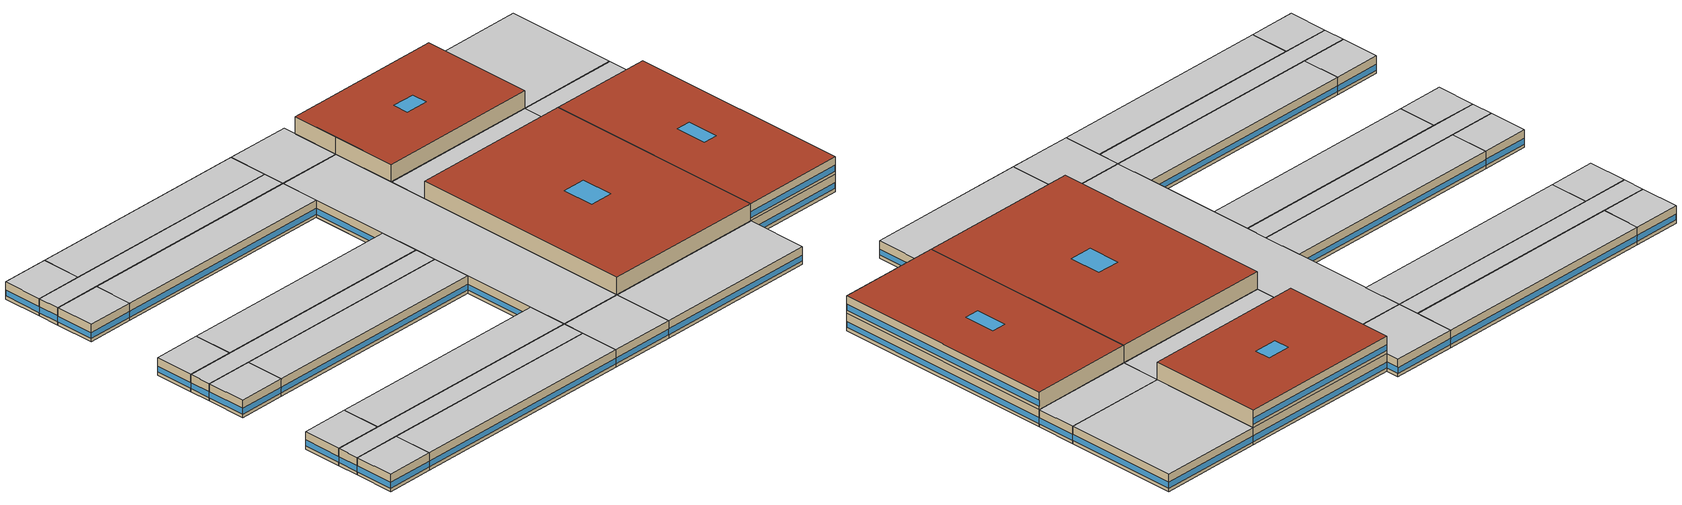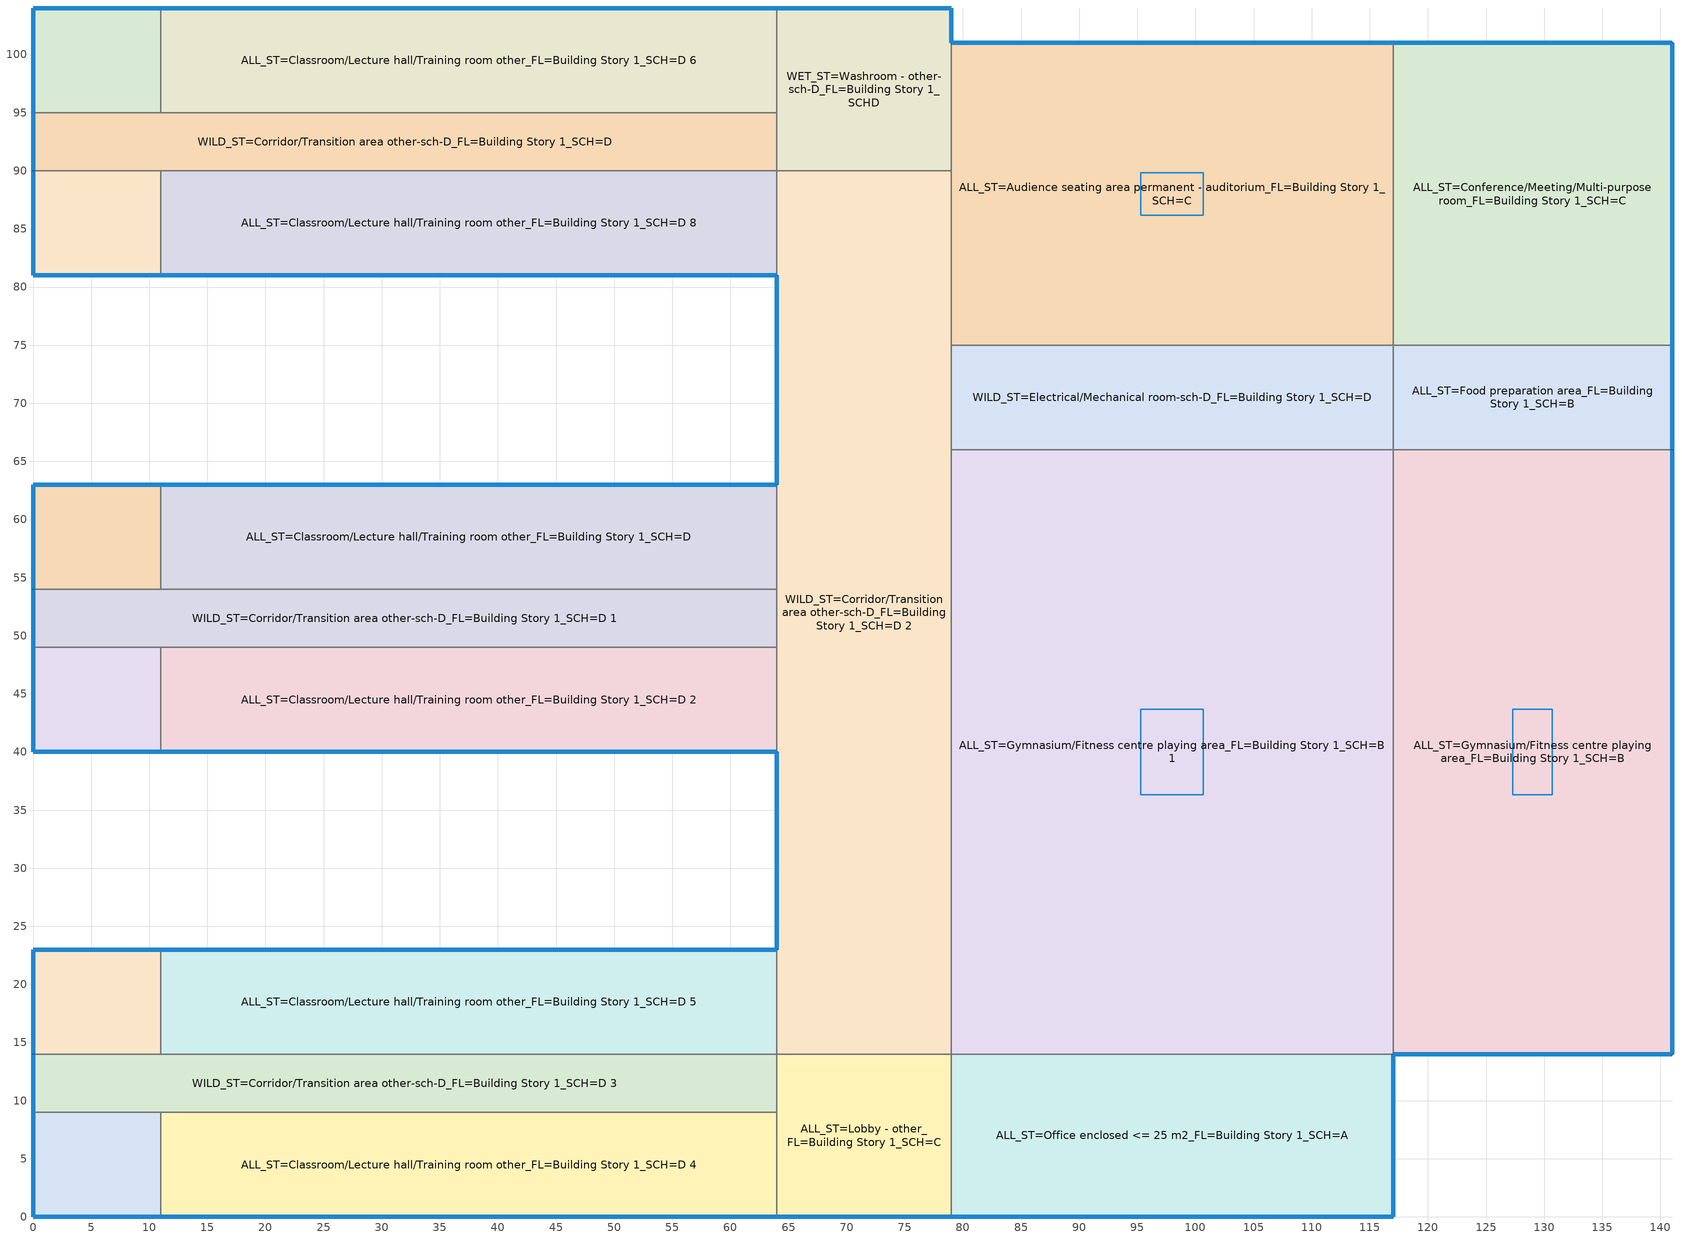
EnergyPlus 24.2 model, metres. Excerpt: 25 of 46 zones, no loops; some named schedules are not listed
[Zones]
ALL_ST=Audience seating area permanent - auditorium_FL=Building Story 1_SCH=C
 floor foundation (BTAP-Grnd-Floor-Mass:U-0.757_std): 117,101 117,75 79,75 79,101 z0
 wall outside (BTAP-Ext-Wall-Mass:U-0.29): 117,101 79,101 z0:4; 117,101 79,101 z4:8
 wall to WILD_ST=Electrical/Mechanical room-sch-D_FL=Building Story 1_SCH=D (BTAP-Int-Wall): 79,75 117,75 z0:4
 wall to ALL_ST=Conference/Meeting/Multi-purpose room_FL=Building Story 1_SCH=C (BTAP-Int-Wall): 117,75 117,101 z0:4
 wall to WILD_ST=Corridor/Transition area other-sch-D_FL=Building Story 1_SCH=D 2 (BTAP-Int-Wall): 79,90 79,75 z0:4
 wall to WET_ST=Washroom - other-sch-D_FL=Building Story 1_SCHD (BTAP-Int-Wall): 79,101 79,90 z0:4
 wall to WILD_ST=Electrical/Mechanical room-sch-D_FL=Building Story 2_SCH=D (BTAP-Int-Wall): 79,75 117,75 z4:8
 wall to ALL_ST=Library reading area_FL=Building Story 2_SCH=C (BTAP-Int-Wall): 117,75 117,101 z4:8
 wall to WILD_ST=Corridor/Transition area other-sch-D_FL=Building Story 2_SCH=D 3 (BTAP-Int-Wall): 79,90 79,75 z4:8
 wall to WET_ST=Washroom - other-sch-D_FL=Building Story 2_SCHD (BTAP-Int-Wall): 79,101 79,90 z4:8
 window (BTAP-Ext-FixedWindow:U=0.280 SHGC=0.600): 116.97,101 79.03,101 z0.76:2.1; 116.97,101 79.03,101 z4.76:6.1
 roof outside (BTAP-Ext-Roof-Metal:U-0.2): 117,75 117,101 79,101 79,75 z8
 skylight (BTAP-Ext-Skylights:U=0.241 SHGC=0.600): 100.69,86.16 100.69,89.84 95.31,89.84 95.31,86.16 z8
ALL_ST=Classroom/Lecture hall/Training room other_FL=Building Story 1_SCH=D
 floor foundation (BTAP-Grnd-Floor-Mass:U-0.757_std): 64,63 64,54 11,54 11,63 z0
 wall outside (BTAP-Ext-Wall-Mass:U-0.29): 64,63 11,63 z0:4
 wall to WILD_ST=Corridor/Transition area other-sch-D_FL=Building Story 1_SCH=D 1 (BTAP-Int-Wall): 11,54 64,54 z0:4
 wall to WILD_ST=Corridor/Transition area other-sch-D_FL=Building Story 1_SCH=D 2 (BTAP-Int-Wall): 64,54 64,63 z0:4
 wall to ALL_ST=Classroom/Lecture hall/Training room other_FL=Building Story 1_SCH=D 7 (BTAP-Int-Wall): 11,63 11,54 z0:4
 window (BTAP-Ext-FixedWindow:U=0.280 SHGC=0.600): 63.97,63 11.03,63 z0.76:2.1
 ceiling to ALL_ST=Classroom/Lecture hall/Training room other_FL=Building Story 2_SCH=D 3 (BTAP-Int-Ceiling): 64,54 64,63 11,63 11,54 z4
ALL_ST=Classroom/Lecture hall/Training room other_FL=Building Story 1_SCH=D 1
 floor foundation (BTAP-Grnd-Floor-Mass:U-0.757_std): 11,23 11,14 0,14 0,23 z0
 wall outside (BTAP-Ext-Wall-Mass:U-0.29): 11,23 0,23 0,14 z0:4
 wall to WILD_ST=Corridor/Transition area other-sch-D_FL=Building Story 1_SCH=D 3 (BTAP-Int-Wall): 0,14 11,14 z0:4
 wall to ALL_ST=Classroom/Lecture hall/Training room other_FL=Building Story 1_SCH=D 5 (BTAP-Int-Wall): 11,14 11,23 z0:4
 window (BTAP-Ext-FixedWindow:U=0.280 SHGC=0.600): 10.97,23 0.03,23 / 0,22.97 0,14.03 z0.76:2.1
 ceiling to ALL_ST=Classroom/Lecture hall/Training room other_FL=Building Story 2_SCH=D 7 (BTAP-Int-Ceiling): 11,14 11,23 0,23 0,14 z4
ALL_ST=Classroom/Lecture hall/Training room other_FL=Building Story 1_SCH=D 10
 floor foundation (BTAP-Grnd-Floor-Mass:U-0.757_std): 11,104 11,95 0,95 0,104 z0
 wall outside (BTAP-Ext-Wall-Mass:U-0.29): 11,104 0,104 0,95 z0:4
 wall to WILD_ST=Corridor/Transition area other-sch-D_FL=Building Story 1_SCH=D (BTAP-Int-Wall): 0,95 11,95 z0:4
 wall to ALL_ST=Classroom/Lecture hall/Training room other_FL=Building Story 1_SCH=D 6 (BTAP-Int-Wall): 11,95 11,104 z0:4
 window (BTAP-Ext-FixedWindow:U=0.280 SHGC=0.600): 10.97,104 0.03,104 / 0,103.97 0,95.03 z0.76:2.1
 ceiling to ALL_ST=Classroom/Lecture hall/Training room other_FL=Building Story 2_SCH=D 9 (BTAP-Int-Ceiling): 11,95 11,104 0,104 0,95 z4
ALL_ST=Classroom/Lecture hall/Training room other_FL=Building Story 1_SCH=D 11
 floor foundation (BTAP-Grnd-Floor-Mass:U-0.757_std): 11,9 11,0 0,0 0,9 z0
 wall outside (BTAP-Ext-Wall-Mass:U-0.29): 0,9 0,0 11,0 z0:4
 wall to ALL_ST=Classroom/Lecture hall/Training room other_FL=Building Story 1_SCH=D 4 (BTAP-Int-Wall): 11,0 11,9 z0:4
 wall to WILD_ST=Corridor/Transition area other-sch-D_FL=Building Story 1_SCH=D 3 (BTAP-Int-Wall): 11,9 0,9 z0:4
 window (BTAP-Ext-FixedWindow:U=0.280 SHGC=0.600): 0.03,0 10.97,0 / 0,8.97 0,0.03 z0.76:2.1
 ceiling to ALL_ST=Classroom/Lecture hall/Training room other_FL=Building Story 2_SCH=D 4 (BTAP-Int-Ceiling): 11,0 11,9 0,9 0,0 z4
ALL_ST=Classroom/Lecture hall/Training room other_FL=Building Story 1_SCH=D 2
 floor foundation (BTAP-Grnd-Floor-Mass:U-0.757_std): 64,49 64,40 11,40 11,49 z0
 wall outside (BTAP-Ext-Wall-Mass:U-0.29): 11,40 64,40 z0:4
 wall to WILD_ST=Corridor/Transition area other-sch-D_FL=Building Story 1_SCH=D 2 (BTAP-Int-Wall): 64,40 64,49 z0:4
 wall to WILD_ST=Corridor/Transition area other-sch-D_FL=Building Story 1_SCH=D 1 (BTAP-Int-Wall): 64,49 11,49 z0:4
 wall to ALL_ST=Classroom/Lecture hall/Training room other_FL=Building Story 1_SCH=D 3 (BTAP-Int-Wall): 11,49 11,40 z0:4
 window (BTAP-Ext-FixedWindow:U=0.280 SHGC=0.600): 11.03,40 63.97,40 z0.76:2.1
 ceiling to ALL_ST=Classroom/Lecture hall/Training room other_FL=Building Story 2_SCH=D 6 (BTAP-Int-Ceiling): 64,40 64,49 11,49 11,40 z4
ALL_ST=Classroom/Lecture hall/Training room other_FL=Building Story 1_SCH=D 3
 floor foundation (BTAP-Grnd-Floor-Mass:U-0.757_std): 11,49 11,40 0,40 0,49 z0
 wall outside (BTAP-Ext-Wall-Mass:U-0.29): 0,49 0,40 11,40 z0:4
 wall to WILD_ST=Corridor/Transition area other-sch-D_FL=Building Story 1_SCH=D 1 (BTAP-Int-Wall): 11,49 0,49 z0:4
 window (BTAP-Ext-FixedWindow:U=0.280 SHGC=0.600): 0.03,40 10.97,40 / 0,48.97 0,40.03 z0.76:2.1
 ceiling to ALL_ST=Classroom/Lecture hall/Training room other_FL=Building Story 2_SCH=D 2 (BTAP-Int-Ceiling): 11,40 11,49 0,49 0,40 z4
ALL_ST=Classroom/Lecture hall/Training room other_FL=Building Story 1_SCH=D 4
 floor foundation (BTAP-Grnd-Floor-Mass:U-0.757_std): 64,9 64,0 11,0 11,9 z0
 wall outside (BTAP-Ext-Wall-Mass:U-0.29): 11,0 64,0 z0:4
 wall to ALL_ST=Lobby - other_FL=Building Story 1_SCH=C (BTAP-Int-Wall): 64,0 64,9 z0:4
 wall to WILD_ST=Corridor/Transition area other-sch-D_FL=Building Story 1_SCH=D 3 (BTAP-Int-Wall): 64,9 11,9 z0:4
 window (BTAP-Ext-FixedWindow:U=0.280 SHGC=0.600): 11.03,0 63.97,0 z0.76:2.1
 ceiling to ALL_ST=Classroom/Lecture hall/Training room other_FL=Building Story 2_SCH=D (BTAP-Int-Ceiling): 64,0 64,9 11,9 11,0 z4
ALL_ST=Classroom/Lecture hall/Training room other_FL=Building Story 1_SCH=D 5
 floor foundation (BTAP-Grnd-Floor-Mass:U-0.757_std): 64,23 64,14 11,14 11,23 z0
 wall outside (BTAP-Ext-Wall-Mass:U-0.29): 64,23 11,23 z0:4
 wall to WILD_ST=Corridor/Transition area other-sch-D_FL=Building Story 1_SCH=D 3 (BTAP-Int-Wall): 11,14 64,14 z0:4
 wall to WILD_ST=Corridor/Transition area other-sch-D_FL=Building Story 1_SCH=D 2 (BTAP-Int-Wall): 64,14 64,23 z0:4
 window (BTAP-Ext-FixedWindow:U=0.280 SHGC=0.600): 63.97,23 11.03,23 z0.76:2.1
 ceiling to ALL_ST=Classroom/Lecture hall/Training room other_FL=Building Story 2_SCH=D 8 (BTAP-Int-Ceiling): 64,14 64,23 11,23 11,14 z4
ALL_ST=Classroom/Lecture hall/Training room other_FL=Building Story 1_SCH=D 6
 floor foundation (BTAP-Grnd-Floor-Mass:U-0.757_std): 64,104 64,95 11,95 11,104 z0
 wall outside (BTAP-Ext-Wall-Mass:U-0.29): 64,104 11,104 z0:4
 wall to WILD_ST=Corridor/Transition area other-sch-D_FL=Building Story 1_SCH=D (BTAP-Int-Wall): 11,95 64,95 z0:4
 wall to WET_ST=Washroom - other-sch-D_FL=Building Story 1_SCHD (BTAP-Int-Wall): 64,95 64,104 z0:4
 window (BTAP-Ext-FixedWindow:U=0.280 SHGC=0.600): 63.97,104 11.03,104 z0.76:2.1
 ceiling to ALL_ST=Classroom/Lecture hall/Training room other_FL=Building Story 2_SCH=D 11 (BTAP-Int-Ceiling): 64,95 64,104 11,104 11,95 z4
ALL_ST=Classroom/Lecture hall/Training room other_FL=Building Story 1_SCH=D 7
 floor foundation (BTAP-Grnd-Floor-Mass:U-0.757_std): 11,63 11,54 0,54 0,63 z0
 wall outside (BTAP-Ext-Wall-Mass:U-0.29): 11,63 0,63 0,54 z0:4
 wall to WILD_ST=Corridor/Transition area other-sch-D_FL=Building Story 1_SCH=D 1 (BTAP-Int-Wall): 0,54 11,54 z0:4
 window (BTAP-Ext-FixedWindow:U=0.280 SHGC=0.600): 10.97,63 0.03,63 / 0,62.97 0,54.03 z0.76:2.1
 ceiling to ALL_ST=Classroom/Lecture hall/Training room other_FL=Building Story 2_SCH=D 1 (BTAP-Int-Ceiling): 11,54 11,63 0,63 0,54 z4
ALL_ST=Classroom/Lecture hall/Training room other_FL=Building Story 1_SCH=D 8
 floor foundation (BTAP-Grnd-Floor-Mass:U-0.757_std): 64,90 64,81 11,81 11,90 z0
 wall outside (BTAP-Ext-Wall-Mass:U-0.29): 11,81 64,81 z0:4
 wall to WILD_ST=Corridor/Transition area other-sch-D_FL=Building Story 1_SCH=D 2 (BTAP-Int-Wall): 64,81 64,90 z0:4
 wall to WILD_ST=Corridor/Transition area other-sch-D_FL=Building Story 1_SCH=D (BTAP-Int-Wall): 64,90 11,90 z0:4
 wall to ALL_ST=Classroom/Lecture hall/Training room other_FL=Building Story 1_SCH=D 9 (BTAP-Int-Wall): 11,90 11,81 z0:4
 window (BTAP-Ext-FixedWindow:U=0.280 SHGC=0.600): 11.03,81 63.97,81 z0.76:2.1
 ceiling to ALL_ST=Classroom/Lecture hall/Training room other_FL=Building Story 2_SCH=D 5 (BTAP-Int-Ceiling): 64,81 64,90 11,90 11,81 z4
ALL_ST=Classroom/Lecture hall/Training room other_FL=Building Story 1_SCH=D 9
 floor foundation (BTAP-Grnd-Floor-Mass:U-0.757_std): 11,90 11,81 0,81 0,90 z0
 wall outside (BTAP-Ext-Wall-Mass:U-0.29): 0,90 0,81 11,81 z0:4
 wall to WILD_ST=Corridor/Transition area other-sch-D_FL=Building Story 1_SCH=D (BTAP-Int-Wall): 11,90 0,90 z0:4
 window (BTAP-Ext-FixedWindow:U=0.280 SHGC=0.600): 0.03,81 10.97,81 / 0,89.97 0,81.03 z0.76:2.1
 ceiling to ALL_ST=Classroom/Lecture hall/Training room other_FL=Building Story 2_SCH=D 10 (BTAP-Int-Ceiling): 11,81 11,90 0,90 0,81 z4
ALL_ST=Conference/Meeting/Multi-purpose room_FL=Building Story 1_SCH=C
 floor foundation (BTAP-Grnd-Floor-Mass:U-0.757_std): 141,101 141,75 117,75 117,101 z0
 wall outside (BTAP-Ext-Wall-Mass:U-0.29): 141,75 141,101 117,101 z0:4
 wall to ALL_ST=Food preparation area_FL=Building Story 1_SCH=B (BTAP-Int-Wall): 117,75 141,75 z0:4
 window (BTAP-Ext-FixedWindow:U=0.280 SHGC=0.600): 141,75.03 141,100.97 / 140.97,101 117.03,101 z0.76:2.1
 ceiling to ALL_ST=Library reading area_FL=Building Story 2_SCH=C (BTAP-Int-Ceiling): 141,75 141,101 117,101 117,75 z4
ALL_ST=Food preparation area_FL=Building Story 1_SCH=B
 floor foundation (BTAP-Grnd-Floor-Mass:U-0.757_std): 141,75 141,66 117,66 117,75 z0
 wall outside (BTAP-Ext-Wall-Mass:U-0.29): 141,66 141,75 z0:4
 wall to ALL_ST=Gymnasium/Fitness centre playing area_FL=Building Story 1_SCH=B (BTAP-Int-Wall): 117,66 141,66 z0:4
 wall to WILD_ST=Electrical/Mechanical room-sch-D_FL=Building Story 1_SCH=D (BTAP-Int-Wall): 117,75 117,66 z0:4
 window (BTAP-Ext-FixedWindow:U=0.280 SHGC=0.600): 141,66.03 141,74.97 z0.76:2.1
 ceiling to ALL_ST=Library reading area_FL=Building Story 2_SCH=C (BTAP-Int-Ceiling): 141,66 141,75 117,75 117,66 z4
ALL_ST=Gymnasium/Fitness centre playing area_FL=Building Story 1_SCH=B
 floor foundation (BTAP-Grnd-Floor-Mass:U-0.757_std): 141,66 141,14 117,14 117,66 z0
 wall outside (BTAP-Ext-Wall-Mass:U-0.29): 117,14 141,14 141,66 z0:4; 117,14 141,14 141,66 z4:8
 wall to ALL_ST=Gymnasium/Fitness centre playing area_FL=Building Story 1_SCH=B 1 (BTAP-Int-Wall): 117,66 117,14 z0:4; 117,66 117,14 z4:8
 wall to ALL_ST=Library reading area_FL=Building Story 2_SCH=C (BTAP-Int-Wall): 141,66 117,66 z4:8
 window (BTAP-Ext-FixedWindow:U=0.280 SHGC=0.600): 117.03,14 140.97,14 / 141,14.03 141,65.97 z0.76:2.1; 117.03,14 140.97,14 / 141,14.03 141,65.97 z4.76:6.1
 roof outside (BTAP-Ext-Roof-Metal:U-0.2): 141,14 141,66 117,66 117,14 z8
 skylight (BTAP-Ext-Skylights:U=0.241 SHGC=0.600): 130.7,36.32 130.7,43.68 127.3,43.68 127.3,36.32 z8
ALL_ST=Gymnasium/Fitness centre playing area_FL=Building Story 1_SCH=B 1
 floor foundation (BTAP-Grnd-Floor-Mass:U-0.757_std): 117,66 117,14 79,14 79,66 z0
 wall to ALL_ST=Office enclosed <= 25 m2_FL=Building Story 1_SCH=A (BTAP-Int-Wall): 79,14 117,14 z0:4
 wall to WILD_ST=Electrical/Mechanical room-sch-D_FL=Building Story 1_SCH=D (BTAP-Int-Wall): 117,66 79,66 z0:4
 wall to WILD_ST=Corridor/Transition area other-sch-D_FL=Building Story 1_SCH=D 2 (BTAP-Int-Wall): 79,66 79,14 z0:4
 wall to ALL_ST=Office enclosed <= 25 m2_FL=Building Story 2_SCH=A (BTAP-Int-Wall): 79,14 117,14 z4:8
 wall to WILD_ST=Electrical/Mechanical room-sch-D_FL=Building Story 2_SCH=D (BTAP-Int-Wall): 117,66 79,66 z4:8
 wall to WILD_ST=Corridor/Transition area other-sch-D_FL=Building Story 2_SCH=D 3 (BTAP-Int-Wall): 79,66 79,14 z4:8
 roof outside (BTAP-Ext-Roof-Metal:U-0.2): 117,14 117,66 79,66 79,14 z8
 skylight (BTAP-Ext-Skylights:U=0.241 SHGC=0.600): 100.69,36.32 100.69,43.68 95.31,43.68 95.31,36.32 z8
ALL_ST=Lobby - other_FL=Building Story 1_SCH=C
 floor foundation (BTAP-Grnd-Floor-Mass:U-0.757_std): 79,14 79,0 64,0 64,14 z0
 wall outside (BTAP-Ext-Wall-Mass:U-0.29): 64,0 79,0 z0:4
 wall to ALL_ST=Office enclosed <= 25 m2_FL=Building Story 1_SCH=A (BTAP-Int-Wall): 79,0 79,14 z0:4
 wall to WILD_ST=Corridor/Transition area other-sch-D_FL=Building Story 1_SCH=D 2 (BTAP-Int-Wall): 79,14 64,14 z0:4
 wall to WILD_ST=Corridor/Transition area other-sch-D_FL=Building Story 1_SCH=D 3 (BTAP-Int-Wall): 64,14 64,9 z0:4
 window (BTAP-Ext-FixedWindow:U=0.280 SHGC=0.600): 64.03,0 78.97,0 z0.76:2.1
 ceiling to ALL_ST=Lobby - other_FL=Building Story 2_SCH=C (BTAP-Int-Ceiling): 79,0 79,14 64,14 64,0 z4
ALL_ST=Office enclosed <= 25 m2_FL=Building Story 1_SCH=A
 floor foundation (BTAP-Grnd-Floor-Mass:U-0.757_std): 117,14 117,0 79,0 79,14 z0
 wall outside (BTAP-Ext-Wall-Mass:U-0.29): 79,0 117,0 117,14 z0:4
 window (BTAP-Ext-FixedWindow:U=0.280 SHGC=0.600): 79.03,0 116.97,0 / 117,0.03 117,13.97 z0.76:2.1
 ceiling to ALL_ST=Office enclosed <= 25 m2_FL=Building Story 2_SCH=A (BTAP-Int-Ceiling): 117,0 117,14 79,14 79,0 z4
WET_ST=Washroom - other-sch-D_FL=Building Story 1_SCHD
 floor foundation (BTAP-Grnd-Floor-Mass:U-0.757_std): 79,104 79,90 64,90 64,104 z0
 wall outside (BTAP-Ext-Wall-Mass:U-0.29): 79,101 79,104 64,104 z0:4
 wall to WILD_ST=Corridor/Transition area other-sch-D_FL=Building Story 1_SCH=D 2 (BTAP-Int-Wall): 64,90 79,90 z0:4
 wall to WILD_ST=Corridor/Transition area other-sch-D_FL=Building Story 1_SCH=D (BTAP-Int-Wall): 64,95 64,90 z0:4
 window (BTAP-Ext-FixedWindow:U=0.280 SHGC=0.600): 79,101.03 79,103.97 z0.76:2.12; 78.97,104 64.03,104 z0.76:2.1
 ceiling to WET_ST=Washroom - other-sch-D_FL=Building Story 2_SCHD (BTAP-Int-Ceiling): 79,90 79,104 64,104 64,90 z4
WILD_ST=Corridor/Transition area other-sch-D_FL=Building Story 1_SCH=D
 floor foundation (BTAP-Grnd-Floor-Mass:U-0.757_std): 64,95 64,90 0,90 0,95 z0
 wall outside (BTAP-Ext-Wall-Mass:U-0.29): 0,95 0,90 z0:4
 window (BTAP-Ext-FixedWindow:U=0.280 SHGC=0.600): 0,94.97 0,90.03 z0.76:2.11
 ceiling to WILD_ST=Corridor/Transition area other-sch-D_FL=Building Story 2_SCH=D 1 (BTAP-Int-Ceiling): 64,90 64,95 0,95 0,90 z4
WILD_ST=Corridor/Transition area other-sch-D_FL=Building Story 1_SCH=D 1
 floor foundation (BTAP-Grnd-Floor-Mass:U-0.757_std): 64,54 64,49 0,49 0,54 z0
 wall outside (BTAP-Ext-Wall-Mass:U-0.29): 0,54 0,49 z0:4
 wall to WILD_ST=Corridor/Transition area other-sch-D_FL=Building Story 1_SCH=D 2 (BTAP-Int-Wall): 64,49 64,54 z0:4
 window (BTAP-Ext-FixedWindow:U=0.280 SHGC=0.600): 0,53.97 0,49.03 z0.76:2.11
 ceiling to WILD_ST=Corridor/Transition area other-sch-D_FL=Building Story 2_SCH=D 2 (BTAP-Int-Ceiling): 64,49 64,54 0,54 0,49 z4
WILD_ST=Corridor/Transition area other-sch-D_FL=Building Story 1_SCH=D 2
 floor foundation (BTAP-Grnd-Floor-Mass:U-0.757_std): 79,90 79,14 64,14 64,90 z0
 wall outside (BTAP-Ext-Wall-Mass:U-0.29): 64,40 64,23 / 64,81 64,63 z0:4
 wall to WILD_ST=Electrical/Mechanical room-sch-D_FL=Building Story 1_SCH=D (BTAP-Int-Wall): 79,66 79,75 z0:4
 window (BTAP-Ext-FixedWindow:U=0.280 SHGC=0.600): 64,39.97 64,23.03 / 64,80.97 64,63.03 z0.76:2.1
 ceiling to WILD_ST=Corridor/Transition area other-sch-D_FL=Building Story 2_SCH=D 3 (BTAP-Int-Ceiling): 79,14 79,90 64,90 64,14 z4
WILD_ST=Corridor/Transition area other-sch-D_FL=Building Story 1_SCH=D 3
 floor foundation (BTAP-Grnd-Floor-Mass:U-0.757_std): 64,14 64,9 0,9 0,14 z0
 wall outside (BTAP-Ext-Wall-Mass:U-0.29): 0,14 0,9 z0:4
 window (BTAP-Ext-FixedWindow:U=0.280 SHGC=0.600): 0,13.97 0,9.03 z0.76:2.11
 ceiling to WILD_ST=Corridor/Transition area other-sch-D_FL=Building Story 2_SCH=D (BTAP-Int-Ceiling): 64,9 64,14 0,14 0,9 z4
WILD_ST=Electrical/Mechanical room-sch-D_FL=Building Story 1_SCH=D
 floor foundation (BTAP-Grnd-Floor-Mass:U-0.757_std): 117,75 117,66 79,66 79,75 z0
 ceiling to WILD_ST=Electrical/Mechanical room-sch-D_FL=Building Story 2_SCH=D (BTAP-Int-Ceiling): 117,66 117,75 79,75 79,66 z4
[Building]
SecondarySchool: North Axis {deg}=0; Terrain=City; Loads Convergence Tolerance Value {W}=0.04; Temperature Convergence Tolerance Value {deltaC}=0.2; Solar Distribution=FullInteriorAndExterior; Maximum Number of Warmup Days=25; Minimum Number of Warmup Days=6
[Site:Location]
Calgary Intl AP_AB_CAN: Latitude {deg}=51.114; Longitude {deg}=-114.02; Time Zone {hr}=-7; Elevation {m}=1084.1
[Site:GroundTemperature:BuildingSurface]
19.527, 19.502, 19.536, 19.598, 20.002, 21.64, 22.225, 22.375, 21.449, 20.121, 19.802, 19.633
[Site:GroundTemperature:Deep]
1.8, 0, -0.3, 0.2, 2.8, 5.6, 8.1, 9.9, 10.3, 9.3, 7.1, 4.4
[Site:GroundTemperature:FCfactorMethod]
January Ground Temperature {C}=5.5; February Ground Temperature {C}=-2; March Ground Temperature {C}=-4.4; April Ground Temperature {C}=-6.3; May Ground Temperature {C}=-6.3; June Ground Temperature {C}=-0.3; July Ground Temperature {C}=4.7; August Ground Temperature {C}=10.2; September Ground Temperature {C}=13.8; October Ground Temperature {C}=17; November Ground Temperature {C}=16.6; December Ground Temperature {C}=11.5
[Site:GroundTemperature:Shallow]
-4.6, -5.5, -3.9, -1.2, 5.6, 10.9, 14.5, 15.6, 13.7, 9.6, 4.1, -1
[Site:WaterMainsTemperature]
Calculation Method=Correlation; Annual Average Outdoor Air Temperature {C}=5; Maximum Difference In Monthly Average Outdoor Air Temperatures {deltaC}=23.3
[SizingPeriod:DesignDay] Day of Month=21; Dry-Bulb Temperature Range Modifier Type=DefaultMultipliers; Humidity Condition Type=Wetbulb; Barometric Pressure {Pa}=88961; Rain Indicator=No; Snow Indicator=No; Daylight Saving Time Indicator=No; Begin Environment Reset Mode=FullResetAtBeginEnvironment
Name | Month | Day Type | Maximum Dry-Bulb Temperature {C} | Daily Dry-Bulb Temperature Range {deltaC} | Wetbulb or DewPoint at Maximum Dry-Bulb {C} | Wind Speed {m/s} | Wind Direction {deg} | Solar Model Indicator | ASHRAE Clear Sky Optical Depth for Beam Irradiance (taub) | ASHRAE Clear Sky Optical Depth for Diffuse Irradiance (taud) | Sky Clearness
Calgary Intl AP Ann Clg .4% Condns DB=>MWB | 7 | SummerDesignDay | 28.5 | 12.1 | 16.1 | 4.5 | 160 | ASHRAETau | 0.339 | 2.421
Calgary Intl AP Ann Clg .4% Condns WB=>MDB | 7 | SummerDesignDay | 25.3 | 12.1 | 17.8 | 4.5 | 160 | ASHRAETau | 0.339 | 2.421
Calgary Intl AP Ann Htg 99.6% Condns DB | 1 | WinterDesignDay | -28.5 | 0 | -28.5 | 2.9 | 200 | ASHRAEClearSky |  |  | 0
[Material] Thermal Absorptance=0.9
Name | Roughness | Thickness {m} | Conductivity {W/m-K} | Density {kg/m3} | Specific Heat {J/kg-K} | Solar Absorptance | Visible Absorptance
1/2IN Gypsum 1 | Smooth | 0.0127 | 0.16 | 784.9 | 830 | 0.4 | 0.4
100mm Normalweight concrete floor 1 | MediumSmooth | 0.1016 | 2.31 | 2322 | 832 | 0.7 | 0.7
1IN Stucco 1 | Smooth | 0.0253 | 0.6918 | 1858 | 837 | 0.7 | 0.92
6 in. Normalweight Concrete Floor 1 | MediumRough | 0.1524 | 2.31 | 2322 | 832 | 0.7 | 0.7
8IN CONCRETE HW RefBldg 1 | Rough | 0.2032 | 1.311 | 2240 | 836.8 | 0.7 | 0.7
Expanded Polystyrene | MediumSmooth | 0.0363959 | 0.029 | 29 | 1210 | 0.7 | 0.7
G01 13mm gypsum board 1 | Smooth | 0.0127 | 0.16 | 800 | 1090 | 0.7 | 0.5
Metal Roof Surface 1 | Smooth | 0.0008 | 45.28 | 7824 | 500 | 0.7 | 0.7
[Material:NoMass] Roughness=Smooth; Thermal Absorptance=0.9; Solar Absorptance=0.7
Name | Thermal Resistance {m2-K/W} | Visible Absorptance
Typical Carpet Pad | 0.21648 | 0.8
Typical Insulation 2 | 3.17733 | 0.7
Typical Insulation 3 | 4.99998 | 0.7
[WindowMaterial:SimpleGlazingSystem] Solar Heat Gain Coefficient=0.6; Visible Transmittance=0.21
Name | U-Factor {W/m2-K}
SimpleGlazing:U=0.241 SHGC=0.600 | 2.41
SimpleGlazing:U=0.280 SHGC=0.600 | 2.8
[Construction]
BTAP-Ext-FixedWindow:U=0.280 SHGC=0.600: SimpleGlazing:U=0.280 SHGC=0.600
BTAP-Ext-Roof-Metal:U-0.2: Metal Roof Surface 1, Typical Insulation 3
BTAP-Ext-Skylights:U=0.241 SHGC=0.600: SimpleGlazing:U=0.241 SHGC=0.600
BTAP-Ext-Wall-Mass:U-0.29: 1IN Stucco 1, 8IN CONCRETE HW RefBldg 1, Typical Insulation 2, 1/2IN Gypsum 1
BTAP-Grnd-Floor-Mass:U-0.757_std: 6 in. Normalweight Concrete Floor 1, Expanded Polystyrene
BTAP-Int-Ceiling: Typical Carpet Pad, 100mm Normalweight concrete floor 1
BTAP-Int-Wall: G01 13mm gypsum board 1, G01 13mm gypsum board 1
[Zone] Multiplier=1; Part of Total Floor Area=Yes
ALL_ST=Audience seating area permanent - auditorium_FL=Building Story 1_SCH=C; ALL_ST=Classroom/Lecture hall/Training room other_FL=Building Story 1_SCH=D; ALL_ST=Classroom/Lecture hall/Training room other_FL=Building Story 1_SCH=D 1; ALL_ST=Classroom/Lecture hall/Training room other_FL=Building Story 1_SCH=D 10; ALL_ST=Classroom/Lecture hall/Training room other_FL=Building Story 1_SCH=D 11; ALL_ST=Classroom/Lecture hall/Training room other_FL=Building Story 1_SCH=D 2; ALL_ST=Classroom/Lecture hall/Training room other_FL=Building Story 1_SCH=D 3; ALL_ST=Classroom/Lecture hall/Training room other_FL=Building Story 1_SCH=D 4; ALL_ST=Classroom/Lecture hall/Training room other_FL=Building Story 1_SCH=D 5; ALL_ST=Classroom/Lecture hall/Training room other_FL=Building Story 1_SCH=D 6; ALL_ST=Classroom/Lecture hall/Training room other_FL=Building Story 1_SCH=D 7; ALL_ST=Classroom/Lecture hall/Training room other_FL=Building Story 1_SCH=D 8; ALL_ST=Classroom/Lecture hall/Training room other_FL=Building Story 1_SCH=D 9; ALL_ST=Conference/Meeting/Multi-purpose room_FL=Building Story 1_SCH=C; ALL_ST=Food preparation area_FL=Building Story 1_SCH=B; ALL_ST=Gymnasium/Fitness centre playing area_FL=Building Story 1_SCH=B; ALL_ST=Gymnasium/Fitness centre playing area_FL=Building Story 1_SCH=B 1; ALL_ST=Lobby - other_FL=Building Story 1_SCH=C; ALL_ST=Office enclosed <= 25 m2_FL=Building Story 1_SCH=A; WET_ST=Washroom - other-sch-D_FL=Building Story 1_SCHD; WILD_ST=Corridor/Transition area other-sch-D_FL=Building Story 1_SCH=D; WILD_ST=Corridor/Transition area other-sch-D_FL=Building Story 1_SCH=D 1; WILD_ST=Corridor/Transition area other-sch-D_FL=Building Story 1_SCH=D 2; WILD_ST=Corridor/Transition area other-sch-D_FL=Building Story 1_SCH=D 3; WILD_ST=Electrical/Mechanical room-sch-D_FL=Building Story 1_SCH=D
[Space]
Name | Zone | Volume {m3} | Space Type
Auditorium_ZN_1_FLR_1 | ALL_ST=Audience seating area permanent - auditorium_FL=Building Story 1_SCH=C | 7904 | Space Function Audience seating area permanent - auditorium
Mult_Class_2_Pod_2_ZN_1_FLR_1 | ALL_ST=Classroom/Lecture hall/Training room other_FL=Building Story 1_SCH=D | 1908 | Space Function Classroom/Lecture hall/Training room other
Corner_Class_2_Pod_1_ZN_1_FLR_1 | ALL_ST=Classroom/Lecture hall/Training room other_FL=Building Story 1_SCH=D 1 | 396 | Space Function Classroom/Lecture hall/Training room other
Corner_Class_2_Pod_3_ZN_1_FLR_1 | ALL_ST=Classroom/Lecture hall/Training room other_FL=Building Story 1_SCH=D 10 | 396 | Space Function Classroom/Lecture hall/Training room other
Corner_Class_1_Pod_1_ZN_1_FLR_1 | ALL_ST=Classroom/Lecture hall/Training room other_FL=Building Story 1_SCH=D 11 | 396 | Space Function Classroom/Lecture hall/Training room other
Mult_Class_1_Pod_2_ZN_1_FLR_1 | ALL_ST=Classroom/Lecture hall/Training room other_FL=Building Story 1_SCH=D 2 | 1908 | Space Function Classroom/Lecture hall/Training room other
Corner_Class_1_Pod_2_ZN_1_FLR_1 | ALL_ST=Classroom/Lecture hall/Training room other_FL=Building Story 1_SCH=D 3 | 396 | Space Function Classroom/Lecture hall/Training room other
Mult_Class_1_Pod_1_ZN_1_FLR_1 | ALL_ST=Classroom/Lecture hall/Training room other_FL=Building Story 1_SCH=D 4 | 1908 | Space Function Classroom/Lecture hall/Training room other
Mult_Class_2_Pod_1_ZN_1_FLR_1 | ALL_ST=Classroom/Lecture hall/Training room other_FL=Building Story 1_SCH=D 5 | 1908 | Space Function Classroom/Lecture hall/Training room other
Mult_Class_2_Pod_3_ZN_1_FLR_1 | ALL_ST=Classroom/Lecture hall/Training room other_FL=Building Story 1_SCH=D 6 | 1908 | Space Function Classroom/Lecture hall/Training room other
Corner_Class_2_Pod_2_ZN_1_FLR_1 | ALL_ST=Classroom/Lecture hall/Training room other_FL=Building Story 1_SCH=D 7 | 396 | Space Function Classroom/Lecture hall/Training room other
Mult_Class_1_Pod_3_ZN_1_FLR_1 | ALL_ST=Classroom/Lecture hall/Training room other_FL=Building Story 1_SCH=D 8 | 1908 | Space Function Classroom/Lecture hall/Training room other
Corner_Class_1_Pod_3_ZN_1_FLR_1 | ALL_ST=Classroom/Lecture hall/Training room other_FL=Building Story 1_SCH=D 9 | 396 | Space Function Classroom/Lecture hall/Training room other
Cafeteria_ZN_1_FLR_1 | ALL_ST=Conference/Meeting/Multi-purpose room_FL=Building Story 1_SCH=C | 2496 | Space Function Conference/Meeting/Multi-purpose room
Kitchen_ZN_1_FLR_1 | ALL_ST=Food preparation area_FL=Building Story 1_SCH=B | 864 | Space Function Food preparation area
Aux_Gym_ZN_1_FLR_1 | ALL_ST=Gymnasium/Fitness centre playing area_FL=Building Story 1_SCH=B | 9984 | Space Function Gymnasium/Fitness centre playing area
Gym_ZN_1_FLR_1 | ALL_ST=Gymnasium/Fitness centre playing area_FL=Building Story 1_SCH=B 1 | 15808 | Space Function Gymnasium/Fitness centre playing area
Lobby_ZN_1_FLR_1 | ALL_ST=Lobby - other_FL=Building Story 1_SCH=C | 840 | Space Function Lobby - other
Offices_ZN_1_FLR_1 | ALL_ST=Office enclosed <= 25 m2_FL=Building Story 1_SCH=A | 2128 | Space Function Office enclosed <= 25 m2
Bathrooms_ZN_1_FLR_1 | WET_ST=Washroom - other-sch-D_FL=Building Story 1_SCHD | 840 | Space Function Washroom - other-sch-D
Corridor_Pod_3_ZN_1_FLR_1 | WILD_ST=Corridor/Transition area other-sch-D_FL=Building Story 1_SCH=D | 1280 | Space Function Corridor/Transition area other-sch-D
Corridor_Pod_2_ZN_1_FLR_1 | WILD_ST=Corridor/Transition area other-sch-D_FL=Building Story 1_SCH=D 1 | 1280 | Space Function Corridor/Transition area other-sch-D
Main_Corridor_ZN_1_FLR_1 | WILD_ST=Corridor/Transition area other-sch-D_FL=Building Story 1_SCH=D 2 | 4560 | Space Function Corridor/Transition area other-sch-D
Corridor_Pod_1_ZN_1_FLR_1 | WILD_ST=Corridor/Transition area other-sch-D_FL=Building Story 1_SCH=D 3 | 1280 | Space Function Corridor/Transition area other-sch-D
Mech_ZN_1_FLR_1 | WILD_ST=Electrical/Mechanical room-sch-D_FL=Building Story 1_SCH=D | 1368 | Space Function Electrical/Mechanical room-sch-D
[SpaceList]
Space Function Audience seating area permanent - auditorium: Auditorium_ZN_1_FLR_1
Space Function Classroom/Lecture hall/Training room other: Corner_Class_2_Pod_3_ZN_1_FLR_2, Mult_Class_1_Pod_3_ZN_1_FLR_2, Mult_Class_2_Pod_1_ZN_1_FLR_1, Corner_Class_2_Pod_1_ZN_1_FLR_2, Mult_Class_2_Pod_2_ZN_1_FLR_1, Corner_Class_1_Pod_2_ZN_1_FLR_2, Corner_Class_1_Pod_2_ZN_1_FLR_1, Mult_Class_1_Pod_2_ZN_1_FLR_1, Corner_Class_2_Pod_1_ZN_1_FLR_1, Mult_Class_2_Pod_3_ZN_1_FLR_2, Corner_Class_2_Pod_2_ZN_1_FLR_2, Mult_Class_1_Pod_1_ZN_1_FLR_2, Corner_Class_1_Pod_3_ZN_1_FLR_1, Corner_Class_2_Pod_3_ZN_1_FLR_1, Corner_Class_1_Pod_3_ZN_1_FLR_2, Mult_Class_2_Pod_3_ZN_1_FLR_1, Corner_Class_1_Pod_1_ZN_1_FLR_2, Mult_Class_2_Pod_2_ZN_1_FLR_2, Mult_Class_1_Pod_2_ZN_1_FLR_2, Mult_Class_2_Pod_1_ZN_1_FLR_2, Corner_Class_1_Pod_1_ZN_1_FLR_1, Mult_Class_1_Pod_1_ZN_1_FLR_1, Corner_Class_2_Pod_2_ZN_1_FLR_1, Mult_Class_1_Pod_3_ZN_1_FLR_1
Space Function Conference/Meeting/Multi-purpose room: Cafeteria_ZN_1_FLR_1
Space Function Food preparation area: Kitchen_ZN_1_FLR_1
Space Function Gymnasium/Fitness centre playing area: Gym_ZN_1_FLR_1, Aux_Gym_ZN_1_FLR_1
Space Function Lobby - other: Lobby_ZN_1_FLR_2, Lobby_ZN_1_FLR_1
Space Function Office enclosed <= 25 m2: Offices_ZN_1_FLR_1, Offices_ZN_1_FLR_2
Space Function Washroom - other-sch-D: Bathrooms_ZN_1_FLR_2, Bathrooms_ZN_1_FLR_1
Space Function Corridor/Transition area other-sch-D: Corridor_Pod_1_ZN_1_FLR_2, Corridor_Pod_3_ZN_1_FLR_1, Corridor_Pod_2_ZN_1_FLR_1, Main_Corridor_ZN_1_FLR_1, Main_Corridor_ZN_1_FLR_2, Corridor_Pod_1_ZN_1_FLR_1, Corridor_Pod_2_ZN_1_FLR_2, Corridor_Pod_3_ZN_1_FLR_2
Space Function Electrical/Mechanical room-sch-D: Mech_ZN_1_FLR_1, Mech_ZN_1_FLR_2
[Lights] Design Level Calculation Method=Watts/Area; Fraction Radiant=0.5; Fraction Visible=0.2; Fraction Replaceable=1
Name | Zone or ZoneList or Space or SpaceList | Schedule | Watts per Floor Area {W/m2}
Space Function Audience seating area permanent - auditorium Lights | Space Function Audience seating area permanent - auditorium | NECB-C-Lighting | 6.50001
Space Function Classroom/Lecture hall/Training room other Lights | Space Function Classroom/Lecture hall/Training room other | NECB-D-Lighting | 7.60001
Space Function Conference/Meeting/Multi-purpose room Lights | Space Function Conference/Meeting/Multi-purpose room | NECB-C-Occupancy-NECB-C-Lighting-0.5-0.0-0.67-Light Ruleset | 10.5
Space Function Food preparation area Lights | Space Function Food preparation area | NECB-B-Occupancy-NECB-B-Lighting-0.0-0.0-0.67-Light Ruleset | 11.7
Space Function Gymnasium/Fitness centre playing area Lights | Space Function Gymnasium/Fitness centre playing area | NECB-B-Occupancy-NECB-B-Lighting-0.0-0.0-0.67-Light Ruleset | 9.20001
Space Function Lobby - other Lights | Space Function Lobby - other | NECB-C-Occupancy-NECB-C-Lighting-0.0-0.0-0.67-Light Ruleset | 9.00001
Space Function Office enclosed <= 25 m2 Lights | Space Function Office enclosed <= 25 m2 | NECB-A-Lighting | 8.00001
Space Function Washroom - other-sch-D Lights | Space Function Washroom - other-sch-D | NECB-D-Lighting | 6.80001
Space Function Corridor/Transition area other-sch-D Lights | Space Function Corridor/Transition area other-sch-D | NECB-D-Lighting | 4.4
Space Function Electrical/Mechanical room-sch-D Lights | Space Function Electrical/Mechanical room-sch-D | NECB-D-Lighting | 4.60167
[People] Number of People Calculation Method=People/Area; Fraction Radiant=0.3; Activity Level Schedule=NECB-Activity; Work Efficiency Schedule=Work Efficiency Schedule; Clothing Insulation Schedule=Clothing Schedule; Air Velocity Schedule=Air Velocity Schedule
Name | Zone or ZoneList or Space or SpaceList | Number of People Schedule | People per Floor Area {person/m2}
Space Function Audience seating area permanent - auditorium People | Space Function Audience seating area permanent - auditorium | NECB-C-Occupancy | 0.200073
Space Function Classroom/Lecture hall/Training room other People | Space Function Classroom/Lecture hall/Training room other | NECB-D-Occupancy | 0.133382
Space Function Conference/Meeting/Multi-purpose room People | Space Function Conference/Meeting/Multi-purpose room | NECB-C-Occupancy | 0.200073
Space Function Food preparation area People | Space Function Food preparation area | NECB-B-Occupancy | 0.0500182
Space Function Gymnasium/Fitness centre playing area People | Space Function Gymnasium/Fitness centre playing area | NECB-B-Occupancy | 0.200073
Space Function Lobby - other People | Space Function Lobby - other | NECB-C-Occupancy | 0.100036
Space Function Office enclosed <= 25 m2 People | Space Function Office enclosed <= 25 m2 | NECB-A-Occupancy | 0.0500182
Space Function Washroom - other-sch-D People | Space Function Washroom - other-sch-D | NECB-D-Occupancy | 0.0333454
Space Function Corridor/Transition area other-sch-D People | Space Function Corridor/Transition area other-sch-D | NECB-D-Occupancy | 0.0100036
Space Function Electrical/Mechanical room-sch-D People | Space Function Electrical/Mechanical room-sch-D | NECB-D-Occupancy | 0.00500182
[ElectricEquipment] Design Level Calculation Method=Watts/Area; Fraction Radiant=0.5
Name | Zone or ZoneList or Space or SpaceList | Schedule | Watts per Floor Area {W/m2}
Space Function Audience seating area permanent - auditorium Elec Equip | Space Function Audience seating area permanent - auditorium | NECB-C-Electric-Equipment | 2.50091
Space Function Classroom/Lecture hall/Training room other Elec Equip | Space Function Classroom/Lecture hall/Training room other | NECB-D-Electric-Equipment | 5.00182
Space Function Conference/Meeting/Multi-purpose room Elec Equip | Space Function Conference/Meeting/Multi-purpose room | NECB-C-Electric-Equipment | 1.00036
Space Function Food preparation area Elec Equip | Space Function Food preparation area | NECB-B-Electric-Equipment | 10.0036
Space Function Gymnasium/Fitness centre playing area Elec Equip | Space Function Gymnasium/Fitness centre playing area | NECB-B-Electric-Equipment | 1.50055
Space Function Lobby - other Elec Equip | Space Function Lobby - other | NECB-C-Electric-Equipment | 1.00036
Space Function Office enclosed <= 25 m2 Elec Equip | Space Function Office enclosed <= 25 m2 | NECB-A-Electric-Equipment | 7.50273
Space Function Washroom - other-sch-D Elec Equip | Space Function Washroom - other-sch-D | NECB-D-Electric-Equipment | 1.00036
Space Function Electrical/Mechanical room-sch-D Elec Equip | Space Function Electrical/Mechanical room-sch-D | NECB-D-Electric-Equipment | 1.00036
[SurfaceProperty:ExposedFoundationPerimeter] Exposed Perimeter Calculation Method=TotalExposedPerimeter
Name | Total Exposed Perimeter {m}
Auditorium_ZN_1_FLR_1_Floor | 38
Mult_Class_2_Pod_2_ZN_1_FLR_1_Floor; Mult_Class_1_Pod_2_ZN_1_FLR_1_Floor; Mult_Class_1_Pod_1_ZN_1_FLR_1_Floor; Mult_Class_2_Pod_1_ZN_1_FLR_1_Floor; Mult_Class_2_Pod_3_ZN_1_FLR_1_Floor; Mult_Class_1_Pod_3_ZN_1_FLR_1_Floor | 53
Corner_Class_2_Pod_1_ZN_1_FLR_1_Floor; Corner_Class_2_Pod_3_ZN_1_FLR_1_Floor; Corner_Class_1_Pod_1_ZN_1_FLR_1_Floor; Corner_Class_1_Pod_2_ZN_1_FLR_1_Floor; Corner_Class_2_Pod_2_ZN_1_FLR_1_Floor; Corner_Class_1_Pod_3_ZN_1_FLR_1_Floor | 20
Cafeteria_ZN_1_FLR_1_Floor | 50
Kitchen_ZN_1_FLR_1_Floor | 9
Aux_Gym_ZN_1_FLR_1_Floor | 76
Gym_ZN_1_FLR_1_Floor; Mech_ZN_1_FLR_1_Floor | 0
Lobby_ZN_1_FLR_1_Floor | 15
Offices_ZN_1_FLR_1_Floor | 52
Bathrooms_ZN_1_FLR_1_Floor | 18
Corridor_Pod_3_ZN_1_FLR_1_Floor; Corridor_Pod_2_ZN_1_FLR_1_Floor; Corridor_Pod_1_ZN_1_FLR_1_Floor | 5
Main_Corridor_ZN_1_FLR_1_Floor | 35
[ZoneInfiltration:DesignFlowRate] Schedule=Always On Discrete; Design Flow Rate Calculation Method=Flow/ExteriorArea; Flow Rate per Exterior Surface Area {m3/s-m2}=0.00538981; Constant Term Coefficient=0; Temperature Term Coefficient=0; Velocity Term Coefficient=0.224; Velocity Squared Term Coefficient=0
Name | Zone or ZoneList or Space or SpaceList
Auditorium_ZN_1_FLR_1 Infiltration | Auditorium_ZN_1_FLR_1
Mult_Class_2_Pod_2_ZN_1_FLR_1 Infiltration | Mult_Class_2_Pod_2_ZN_1_FLR_1
Corner_Class_2_Pod_1_ZN_1_FLR_1 Infiltration | Corner_Class_2_Pod_1_ZN_1_FLR_1
Corner_Class_2_Pod_3_ZN_1_FLR_1 Infiltration | Corner_Class_2_Pod_3_ZN_1_FLR_1
Corner_Class_1_Pod_1_ZN_1_FLR_1 Infiltration | Corner_Class_1_Pod_1_ZN_1_FLR_1
Mult_Class_1_Pod_2_ZN_1_FLR_1 Infiltration | Mult_Class_1_Pod_2_ZN_1_FLR_1
Corner_Class_1_Pod_2_ZN_1_FLR_1 Infiltration | Corner_Class_1_Pod_2_ZN_1_FLR_1
Mult_Class_1_Pod_1_ZN_1_FLR_1 Infiltration | Mult_Class_1_Pod_1_ZN_1_FLR_1
Mult_Class_2_Pod_1_ZN_1_FLR_1 Infiltration | Mult_Class_2_Pod_1_ZN_1_FLR_1
Mult_Class_2_Pod_3_ZN_1_FLR_1 Infiltration | Mult_Class_2_Pod_3_ZN_1_FLR_1
Corner_Class_2_Pod_2_ZN_1_FLR_1 Infiltration | Corner_Class_2_Pod_2_ZN_1_FLR_1
Mult_Class_1_Pod_3_ZN_1_FLR_1 Infiltration | Mult_Class_1_Pod_3_ZN_1_FLR_1
Corner_Class_1_Pod_3_ZN_1_FLR_1 Infiltration | Corner_Class_1_Pod_3_ZN_1_FLR_1
Cafeteria_ZN_1_FLR_1 Infiltration | Cafeteria_ZN_1_FLR_1
Kitchen_ZN_1_FLR_1 Infiltration | Kitchen_ZN_1_FLR_1
Aux_Gym_ZN_1_FLR_1 Infiltration | Aux_Gym_ZN_1_FLR_1
Gym_ZN_1_FLR_1 Infiltration | Gym_ZN_1_FLR_1
Lobby_ZN_1_FLR_1 Infiltration | Lobby_ZN_1_FLR_1
Offices_ZN_1_FLR_1 Infiltration | Offices_ZN_1_FLR_1
Bathrooms_ZN_1_FLR_1 Infiltration | Bathrooms_ZN_1_FLR_1
Corridor_Pod_3_ZN_1_FLR_1 Infiltration | Corridor_Pod_3_ZN_1_FLR_1
Corridor_Pod_2_ZN_1_FLR_1 Infiltration | Corridor_Pod_2_ZN_1_FLR_1
Main_Corridor_ZN_1_FLR_1 Infiltration | Main_Corridor_ZN_1_FLR_1
Corridor_Pod_1_ZN_1_FLR_1 Infiltration | Corridor_Pod_1_ZN_1_FLR_1
[Foundation:Kiva]
Bldg Kiva Foundation: Wall Height Above Grade {m}=0; Wall Depth Below Slab {m}=0
[Foundation:Kiva:Settings]
Soil Conductivity {W/m-K}=1.73; Soil Density {kg/m3}=1842; Soil Specific Heat {J/kg-K}=419; Ground Solar Absorptivity=0.9; Ground Thermal Absorptivity=0.9; Ground Surface Roughness {m}=0.03; Far-Field Width {m}=40; Deep-Ground Boundary Condition=Autoselect; Deep-Ground Depth {m}=Autocalculate; Minimum Cell Dimension {m}=0.02; Maximum Cell Growth Coefficient=1.5; Simulation Timestep=Hourly
[Schedule:Week:Daily]
NECB-C-Lighting Week Rule - Jan1-Dec31: NECB-C-Lighting Sun|Hol Day, NECB-C-Lighting Default|Wkdy Day, NECB-C-Lighting Default|Wkdy Day, NECB-C-Lighting Default|Wkdy Day, NECB-C-Lighting Default|Wkdy Day, NECB-C-Lighting Default|Wkdy Day, NECB-C-Lighting Sat Day, NECB-C-Lighting Default, NECB-C-Lighting Default, NECB-C-Lighting Default, NECB-C-Lighting Default, NECB-C-Lighting Default
NECB-C-Occupancy Week Rule - Jan1-Dec31: NECB-C-Occupancy Sun|Hol Day, NECB-C-Occupancy Default|Wkdy Day, NECB-C-Occupancy Default|Wkdy Day, NECB-C-Occupancy Default|Wkdy Day, NECB-C-Occupancy Default|Wkdy Day, NECB-C-Occupancy Default|Wkdy Day, NECB-C-Occupancy Sat Day, NECB-C-Occupancy Default, NECB-C-Occupancy Default, NECB-C-Occupancy Default, NECB-C-Occupancy Default, NECB-C-Occupancy Default
NECB-Activity Week Rule - Jan1-Dec31: NECB-Activity Default, NECB-Activity Default, NECB-Activity Default, NECB-Activity Default, NECB-Activity Default, NECB-Activity Default, NECB-Activity Default, NECB-Activity Default, NECB-Activity Summer Design Day, NECB-Activity Winter Design Day, NECB-Activity Default, NECB-Activity Default
Work Efficiency Schedule Week Rule - Jan1-Dec31: Work Efficiency Schedule Default, Work Efficiency Schedule Default, Work Efficiency Schedule Default, Work Efficiency Schedule Default, Work Efficiency Schedule Default, Work Efficiency Schedule Default, Work Efficiency Schedule Default, Work Efficiency Schedule Default, Work Efficiency Schedule Default, Work Efficiency Schedule Default, Work Efficiency Schedule Default, Work Efficiency Schedule Default
Clothing Schedule Week Rule - Jan1-Dec31: Clothing Schedule Default Winter Clothes, Clothing Schedule Default Winter Clothes, Clothing Schedule Default Winter Clothes, Clothing Schedule Default Winter Clothes, Clothing Schedule Default Winter Clothes, Clothing Schedule Default Winter Clothes, Clothing Schedule Default Winter Clothes, Clothing Schedule Default Winter Clothes, Clothing Schedule Default Winter Clothes, Clothing Schedule Default Winter Clothes, Clothing Schedule Default Winter Clothes, Clothing Schedule Default Winter Clothes
Air Velocity Schedule Week Rule - Jan1-Dec31: Air Velocity Schedule Default, Air Velocity Schedule Default, Air Velocity Schedule Default, Air Velocity Schedule Default, Air Velocity Schedule Default, Air Velocity Schedule Default, Air Velocity Schedule Default, Air Velocity Schedule Default, Air Velocity Schedule Default, Air Velocity Schedule Default, Air Velocity Schedule Default, Air Velocity Schedule Default
[Schedule:Year]
NECB-C-Lighting: NECB-C-Lighting Week Rule - Jan1-Dec31, 1, 1, 12, 31
NECB-C-Occupancy: NECB-C-Occupancy Week Rule - Jan1-Dec31, 1, 1, 12, 31
NECB-Activity: NECB-Activity Week Rule - Jan1-Dec31, 1, 1, 12, 31
Work Efficiency Schedule: Work Efficiency Schedule Week Rule - Jan1-Dec31, 1, 1, 12, 31
Clothing Schedule: Clothing Schedule Week Rule - Jan1-Dec31, 1, 1, 12, 31
Air Velocity Schedule: Air Velocity Schedule Week Rule - Jan1-Dec31, 1, 1, 12, 31
NECB-C-Electric-Equipment: NECB-C-Electric-Equipment Week Rule - Jan1-Dec31, 1, 1, 12, 31
NECB-D-Lighting: NECB-D-Lighting Week Rule - Jan1-Dec31, 1, 1, 12, 31
NECB-D-Occupancy: NECB-D-Occupancy Week Rule - Jan1-Dec31, 1, 1, 12, 31
NECB-D-Electric-Equipment: NECB-D-Electric-Equipment Week Rule - Jan1-Dec31, 1, 1, 12, 31
NECB-C-Occupancy-NECB-C-Lighting-0.5-0.0-0.67-Light Ruleset: NECB-C-Occupancy-NECB-C-Lighting-0.5-0.0-0.67-Light Ruleset Week Rule - Jan1-Dec31, 1, 1, 12, 31
NECB-B-Occupancy-NECB-B-Lighting-0.0-0.0-0.67-Light Ruleset: NECB-B-Occupancy-NECB-B-Lighting-0.0-0.0-0.67-Light Ruleset Week Rule - Jan1-Dec31, 1, 1, 12, 31
NECB-B-Occupancy: NECB-B-Occupancy Week Rule - Jan1-Dec31, 1, 1, 12, 31
NECB-B-Electric-Equipment: NECB-B-Electric-Equipment Week Rule - Jan1-Dec31, 1, 1, 12, 31
NECB-C-Occupancy-NECB-C-Lighting-0.0-0.0-0.67-Light Ruleset: NECB-C-Occupancy-NECB-C-Lighting-0.0-0.0-0.67-Light Ruleset Week Rule - Jan1-Dec31, 1, 1, 12, 31
NECB-A-Lighting: NECB-A-Lighting Week Rule - Jan1-Dec31, 1, 1, 12, 31
NECB-A-Occupancy: NECB-A-Occupancy Week Rule - Jan1-Dec31, 1, 1, 12, 31
NECB-A-Electric-Equipment: NECB-A-Electric-Equipment Week Rule - Jan1-Dec31, 1, 1, 12, 31
[Schedule:Constant]
Always On Discrete: Hourly Value=1
